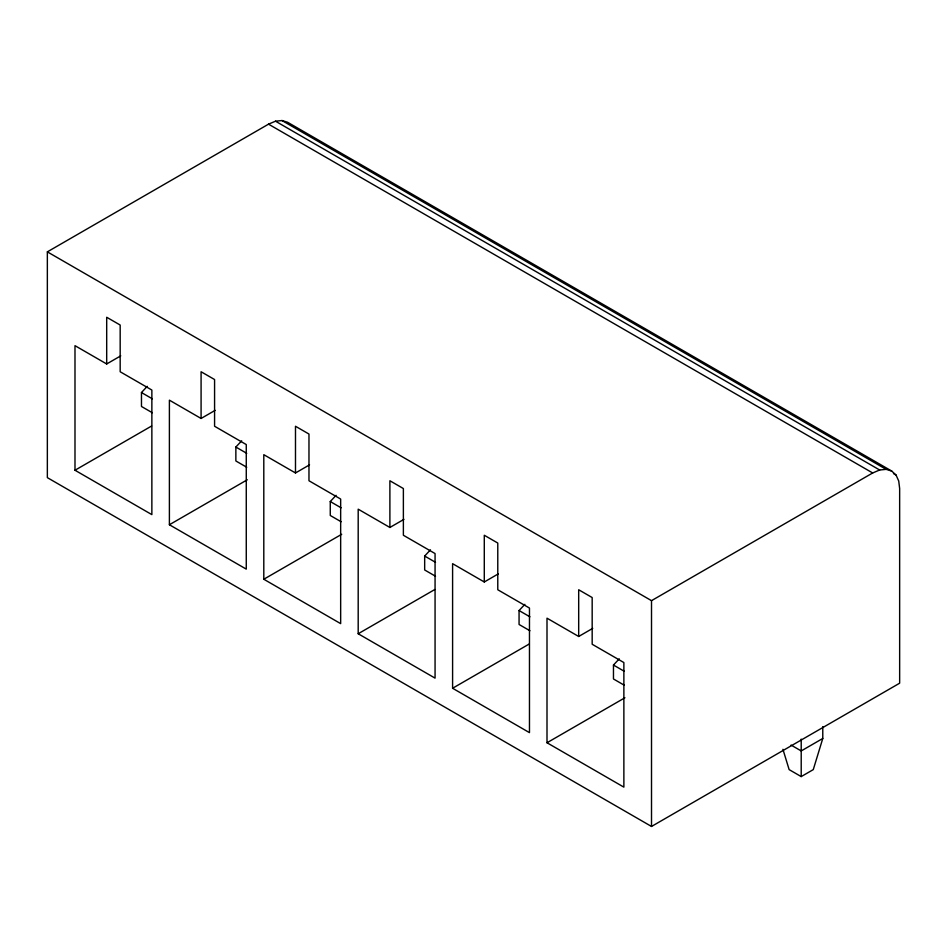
<?xml version="1.0" encoding="UTF-8"?>
<svg xmlns="http://www.w3.org/2000/svg" width="947" height="947" viewBox="0 0 947 947"><rect width="100%" height="100%" fill="white"/><g stroke="black" fill="none" stroke-linecap="round" stroke-linejoin="round"><path stroke-width="1.42" d="M782.932 749.302L789.135 769.615L801.209 776.587L801.209 739.098M822.777 726.633L822.777 738.471L813.272 769.615L801.209 776.587M152.325 412.738L141.47 406.476L141.47 392.543L147.259 386.329M246.729 467.238L235.862 460.976L235.862 447.043L241.663 440.829M341.121 521.75L330.266 515.476L330.266 501.543L336.067 495.328M435.525 576.25L424.67 569.976L424.67 556.043L430.459 549.828M529.929 630.749L519.063 624.475L519.063 610.543L524.863 604.34M624.322 685.249L613.467 678.975L613.467 665.043L619.267 658.84M47.35 251.855L268.522 124.164L275.494 121.192L282.005 120.541L287.592 122.27L891.754 471.085L896.04 475.051L898.727 481.017L899.65 488.545L899.65 683.189L651.512 826.459L47.35 477.643L47.35 251.855L651.512 600.658L872.684 472.967L879.656 469.996L886.167 469.357L891.754 471.085M106.691 363.968L106.691 317.257L120.174 325.034L120.174 371.757L151.863 390.046L151.863 514.623L74.991 470.245L74.991 345.667L106.691 363.968L120.743 355.859M74.991 470.245L151.627 426.008M201.084 418.467L201.084 371.757L214.578 379.534L214.578 426.257L246.267 444.557L246.267 569.123L169.395 524.745L169.395 400.167L201.084 418.467L215.135 410.359M169.395 524.745L247.309 479.762M295.488 472.967L295.488 426.257L308.971 434.046L308.971 480.756L340.66 499.057L340.66 623.635L263.799 579.244L263.799 454.678L295.488 472.967L309.539 464.859M263.799 579.244L341.701 534.274M389.892 527.467L389.892 480.756L403.375 488.545L403.375 535.256L435.064 553.557L435.064 678.135L358.191 633.756L358.191 509.178L389.892 527.467L403.943 519.358M358.191 633.756L434.827 589.508M484.284 581.979L484.284 535.256L497.779 543.045L497.779 589.756L529.468 608.057L529.468 732.635L452.595 688.256L452.595 563.678L484.284 581.979L498.335 573.858M452.595 688.256L529.231 644.007M578.688 636.479L578.688 589.756L592.171 597.545L592.171 644.256L623.872 662.557L623.872 787.135L546.999 742.756L546.999 618.178L578.688 636.479L592.739 628.358M546.999 742.756L624.913 697.773M822.777 738.471L801.209 750.935L791.053 745.064M282.005 120.541L886.167 469.357M893.471 473.583L896.04 475.051M275.494 121.192L879.656 469.996M268.522 124.164L872.684 472.967M141.47 392.543L152.325 398.805M235.862 447.043L246.729 453.305M330.266 501.543L341.121 507.817M424.67 556.043L435.525 562.317M519.063 610.543L529.929 616.817M613.467 665.043L624.322 671.316M651.512 600.658L651.512 826.459"/></g></svg>
